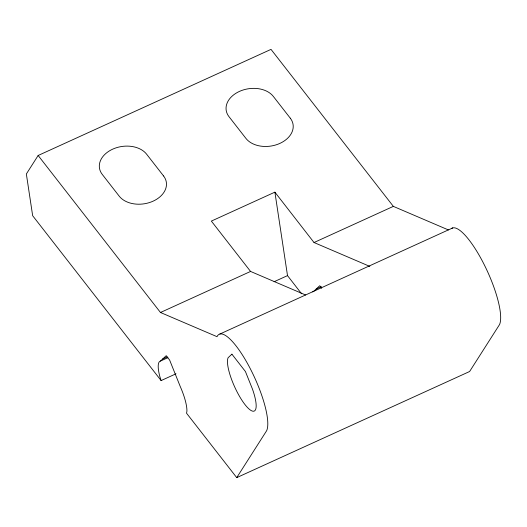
<?xml version="1.0" encoding="UTF-8"?>
<svg xmlns="http://www.w3.org/2000/svg" width="527" height="527" viewBox="0 0 527 527"><rect width="100%" height="100%" fill="white"/><g stroke="black" fill="none" stroke-linecap="round" stroke-linejoin="round"><path stroke-width="0.79" d="M448.391 229.93L393.353 206.38L271.016 49.373L38.142 155.485L26.35 173.982L32.661 215.714L161.117 380.58L176.011 373.788M161.117 380.58L159.852 376.581A30.052 7.839 65.5 0 1 160.432 361.081L166.222 355.685L169.635 360.06L180.241 386.502A30.052 7.839 65.5 0 1 186.914 411.31L186.538 413.201L236.735 477.627L266.622 430.75A54.367 14.176 65.5 0 0 249.548 367.286A54.367 14.176 65.5 0 0 217.025 336.681L160.478 312.491L38.142 155.485M369.816 266.398L314.02 242.525L274.89 192.151L211.36 221.096L250.569 271.438L305.614 294.988M160.478 312.491L250.569 271.438M314.02 242.525L393.353 206.38M274.093 281.728L287.511 275.614L274.89 192.151M162.659 359.006L167.125 356.97M316.167 289.059L321.411 286.668M160.432 361.081L167.876 357.688M219.871 334.032L452.746 227.921M236.735 477.627L469.61 371.515L499.497 324.639A54.367 14.176 65.5 0 0 484.346 264.923A54.367 14.176 65.5 0 0 451.415 228.58M321.687 288.236L319.737 285.733L313.947 291.128A30.052 7.839 65.5 0 0 312.794 291.905M287.511 275.614L301.576 293.77M231.913 354.177L228.119 357.714A30.052 7.839 65.5 0 0 244.983 404.584A30.052 7.839 65.5 0 0 252.374 388.854L245.424 371.522L231.913 354.177M290.298 118.2L273.329 96.421A25.243 17.977 -8.6 0 0 239.383 91.428A25.243 17.977 -8.6 0 0 228.968 116.632L245.938 138.41A25.243 17.977 -8.6 0 0 279.883 143.403A25.243 17.977 -8.6 0 0 290.298 118.2M163.561 175.946L146.592 154.167A25.243 17.977 -8.6 0 0 112.646 149.174A25.243 17.977 -8.6 0 0 102.238 174.378L119.207 196.156A25.243 17.977 -8.6 0 0 153.146 201.149A25.243 17.977 -8.6 0 0 163.561 175.946"/></g></svg>
